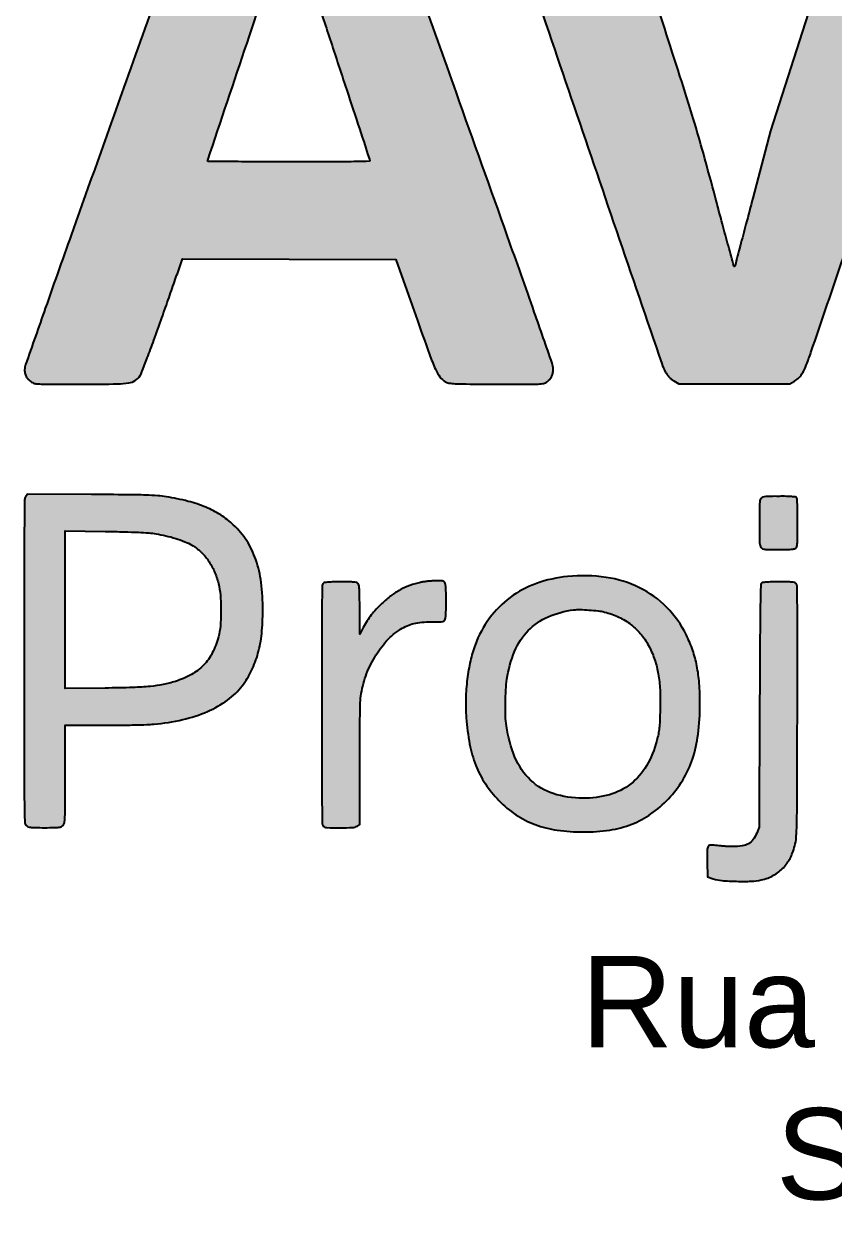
# Model space of a CAD drawing. Header units: millimetres. Extents: x -967 to 563, y -1588 to 506.
# Drawn here: x 130.892 to 131.407, y -279.747 to -278.981 of the extents above; entities that cross this region are included whole.
import ezdxf

# ---------------------------------------------------------------- set-up
doc = ezdxf.new("R2010")
doc.units = ezdxf.units.MM
doc.linetypes.add('CONTINU', pattern=[0])
doc.styles.add('TQS_ARIAL', font='arial.ttf')

# ---------------------------------------------------------------- blocks, each defined once
blk = doc.blocks.new('LOGO AVILLA BR')
h = blk.add_hatch(color=256)
h.dxf.hatch_style = 1
h.paths.add_polyline_path([(0.4241, 0.643), (0.4468, 0.5786, 0.001564), (0.4625, 0.5343, 0.018969), (0.4692, 0.5175, 0.053192), (0.4744, 0.5087, 0.101807), (0.4804, 0.5032, 0.097365), (0.4845, 0.5017, 0.024239), (0.4916, 0.501, 0.00954), (0.5045, 0.5007, 0.000784), (0.5382, 0.5004, 0.000749), (0.5722, 0.5003, 0.009678), (0.5849, 0.5005, 0.025266), (0.5918, 0.5011, 0.154917), (0.5973, 0.5037, 0.129359), (0.6019, 0.5087, 0.076408), (0.6033, 0.5126, 0.049249), (0.6038, 0.5175, 0.081416), (0.6026, 0.5244, 0.000526), (0.5822, 0.5828, 0.001282), (0.5517, 0.6691, 0.000218), (0.4931, 0.8335, 0.000265), (0.4505, 0.9525, 0.000433), (0.4143, 1.0535, 0.000037), (0.3817, 1.144, 0.051413), (0.3801, 1.1472, 0.046166), (0.3771, 1.1512, 0.037926), (0.3732, 1.155, 0.039082), (0.3689, 1.1579, 0.064139), (0.3649, 1.1596, 0.067299), (0.3562, 1.1608, 0.000871), (0.3013, 1.1608, 0.00072), (0.2457, 1.1606, 0.083191), (0.2386, 1.1594, 0.049693), (0.2344, 1.1575, 0.041932), (0.2305, 1.1547, 0.041281), (0.227, 1.1512, 0.04433), (0.2242, 1.1473, 0.044948), (0.2222, 1.143, 0.000054), (0.1896, 1.0526, 0.000495), (0.1533, 0.9515, 0.000304), (0.1106, 0.8323, 0.000247), (0.0554, 0.6774, 0.001124), (0.0235, 0.5872, 0.000327), (0.001, 0.5228, 0.08125), (-0.0001, 0.5168, 0.062156), (0.0004, 0.5122, 0.080128), (0.0021, 0.5082, 0.127463), (0.0072, 0.5034, 0.139914), (0.0131, 0.501, 0.018394), (0.0207, 0.5005, 0.008525), (0.0343, 0.5003, 0.000883), (0.0662, 0.5004, 0.001933), (0.1061, 0.5008, 0.033746), (0.119, 0.5019, 0.110815), (0.1261, 0.5046, 0.095188), (0.1318, 0.5102, 0.057964), (0.1339, 0.5144, 0.002269), (0.14, 0.5304, 0.003668), (0.1475, 0.5506, 0.001887), (0.1566, 0.5761, -0.000009), (0.1645, 0.5986, -0.000016), (0.1725, 0.6212, -0.000004), (0.1787, 0.639), (0.1803, 0.6436), (0.3022, 0.6433)])
h.paths.add_polyline_path([(0.3787, 0.7548, -0.004254), (0.3549, 0.7546, -0.000505), (0.302, 0.7545, -0.000891), (0.2664, 0.7546, -0.001488), (0.2363, 0.7548, -0.000091), (0.2087, 0.7551, -0.000003), (0.2541, 0.8904, -0.000025), (0.2976, 1.0202, -0.012773), (0.3018, 1.0318, -0.254916), (0.3037, 1.0301, -0.000051), (0.317, 0.9904, -0.000755), (0.3317, 0.9463, -0.00046), (0.3489, 0.8941, 0.00006), (0.3661, 0.8418, 0.000098), (0.3807, 0.7975, 0.000008), (0.3938, 0.7577, 0.020949), (0.3947, 0.7552, -0.003007)], flags=16)
h = blk.add_hatch(color=256)
h.dxf.hatch_style = 1
h.paths.add_polyline_path([(1.1022, 1.1485, -0.031706), (1.1021, 1.1428, -0.062758), (1.1005, 1.1349, -0.000056), (1.0394, 0.9532, -0.000616), (0.973, 0.7565, -0.000441), (0.8982, 0.5366, -0.00949), (0.8929, 0.5221, -0.038381), (0.8889, 0.5137, -0.062098), (0.8848, 0.5081, -0.067882), (0.8795, 0.504), (0.874, 0.5007), (0.8106, 0.5007), (0.7472, 0.5007), (0.7414, 0.5044, -0.037376), (0.7381, 0.5068, -0.057728), (0.7341, 0.5111, -0.030235), (0.7322, 0.514, -0.045364), (0.7277, 0.5241, -0.000027), (0.6244, 0.827, -0.000029), (0.5213, 1.1294, -0.041519), (0.5184, 1.1411, -0.070638), (0.5182, 1.1466, -0.080603), (0.5197, 1.1516, -0.085078), (0.5226, 1.1558, -0.091193), (0.5266, 1.1586, -0.075877), (0.5312, 1.1599, -0.020788), (0.5387, 1.1605, -0.009032), (0.5518, 1.1608, -0.00093), (0.5828, 1.1608, -0.001734), (0.6056, 1.1608, -0.004227), (0.6223, 1.1605, -0.003316), (0.6349, 1.1601, -0.058585), (0.6389, 1.1595, -0.082984), (0.6442, 1.157, -0.058916), (0.6491, 1.1527, -0.054662), (0.6532, 1.147, -0.050592), (0.6561, 1.1404, -0.000416), (0.6581, 1.1343, -0.000003), (0.6741, 1.0846, -0.000012), (0.6924, 1.0276, -0.000008), (0.7136, 0.9615, -0.000417), (0.7486, 0.8524, -0.003499), (0.764, 0.803, -0.006054), (0.7753, 0.7643, -0.002732), (0.7892, 0.7131, 0.000341), (0.7971, 0.6834, 0.000562), (0.8039, 0.6584, 0.000028), (0.8097, 0.6368, -0.744105), (0.8115, 0.6358, 0.000038), (0.8174, 0.6583, 0.000693), (0.824, 0.6833, 0.00042), (0.8318, 0.7129), (0.8519, 0.7901), (0.9084, 0.9661, -0.000356), (0.9302, 1.0338, -0.000572), (0.9491, 1.092, -0.000105), (0.9664, 1.1449, -0.088871), (0.9698, 1.1511, -0.048802), (0.9731, 1.1546, -0.047534), (0.9772, 1.1575, -0.069234), (0.9838, 1.1601, -0.003959), (0.9974, 1.1605, -0.004529), (1.014, 1.1608, -0.001618), (1.0376, 1.1609, -0.001837), (1.0754, 1.1607, -0.027875), (1.0885, 1.1599, -0.092345), (1.0954, 1.1577, -0.131571), (1.1001, 1.1534, -0.079114)])
h = blk.add_hatch(color=256)
h.dxf.hatch_style = 1
h.paths.add_polyline_path([(-0.0007, 0.0616, 0.003038), (-0.0004, 0.022, 0.003699), (0, 0, 0.19174), (0.0017, -0.0038, 0.16275), (0.0049, -0.0056, 0.034511), (0.0116, -0.0062, 0.002968), (0.0228, -0.0063, 0.002968), (0.0339, -0.0062, 0.025486), (0.0389, -0.0059, 0.061366), (0.0418, -0.0052, 0.107018), (0.0439, -0.0038, 0.163097), (0.0453, -0.0009, 0.024377), (0.0459, 0.0058, 0.009641), (0.0462, 0.0186, 0.000663), (0.0463, 0.0546), (0.0463, 0.1107), (0.09, 0.1107, 0.002622), (0.1077, 0.1108, 0.002887), (0.1249, 0.1111, 0.002687), (0.1396, 0.1115, 0.014614), (0.1475, 0.112, 0.033308), (0.1805, 0.1172, 0.046317), (0.2088, 0.1265, 0.052978), (0.2317, 0.1395, 0.076341), (0.2484, 0.1558, 0.047776), (0.2591, 0.1733, 0.046556), (0.2665, 0.1928, 0.041265), (0.2707, 0.2153, 0.02562), (0.272, 0.2421, 0.031016), (0.2701, 0.274, 0.052155), (0.264, 0.3, 0.060093), (0.2536, 0.3216, 0.061822), (0.2383, 0.3398, 0.046874), (0.2239, 0.351, 0.041813), (0.207, 0.3598, 0.036207), (0.1867, 0.3666, 0.021693), (0.1618, 0.3719, 0.02481), (0.1521, 0.373, 0.009072), (0.1383, 0.3737, 0.004955), (0.1167, 0.3741, 0.000887), (0.0762, 0.3744), (0.0031, 0.3749), (0.0012, 0.3721, 0.14968), (-0.0001, 0.3683, 0.001606), (-0.0004, 0.3402, 0.002338), (-0.0007, 0.2942, 0.000232), (-0.0008, 0.184, 0.000171)])
h.paths.add_polyline_path([(0.1239, 0.1539, 0.016336), (0.1435, 0.1552, 0.025497), (0.1581, 0.1573, 0.026509), (0.1722, 0.1609, 0.050422), (0.1904, 0.1687, 0.073989), (0.2042, 0.1793, 0.074586), (0.2143, 0.1933, 0.052165), (0.2213, 0.2116, 0.046622), (0.2235, 0.2243, 0.019186), (0.2242, 0.2418, 0.019272), (0.2235, 0.2594, 0.042522), (0.2213, 0.2727, 0.041145), (0.2166, 0.2868, 0.049017), (0.2097, 0.299, 0.052201), (0.2011, 0.309, 0.059745), (0.1909, 0.3166, 0.033765), (0.1828, 0.3205, 0.018814), (0.1724, 0.3242, 0.01806), (0.1611, 0.3273, 0.019899), (0.15, 0.3295, 0.019701), (0.1416, 0.3305, 0.007639), (0.1299, 0.3312, 0.005595), (0.114, 0.3318, 0.002087), (0.0918, 0.3322), (0.0463, 0.3329), (0.0463, 0.2427), (0.0463, 0.1526), (0.0918, 0.1532, 0.004013)], flags=16)
h = blk.add_hatch(color=256)
h.dxf.hatch_style = 1
h.paths.add_polyline_path([(0.8415, 0.3704, 0.193906), (0.8397, 0.3662, 0.004012), (0.8394, 0.3425, 0.004663), (0.8396, 0.319, 0.155218), (0.8413, 0.3138, 0.203143), (0.8438, 0.3121, 0.03695), (0.8503, 0.3115, 0.002962), (0.861, 0.3114, 0.004474), (0.8699, 0.3115, 0.016173), (0.8755, 0.3118, 0.022162), (0.8793, 0.3123, 0.13112), (0.881, 0.3131, 0.174043), (0.8821, 0.315, 0.030047), (0.8827, 0.3192, 0.015193), (0.883, 0.3265, 0.001971), (0.883, 0.3421, 0.002847), (0.883, 0.355, 0.009708), (0.8827, 0.3635, 0.008332), (0.8823, 0.3693, 0.177287), (0.8816, 0.3709, 0.166224), (0.8802, 0.3716, 0.013405), (0.8761, 0.372, 0.013496), (0.8702, 0.3723, 0.004732), (0.8618, 0.3723, 0.003707), (0.8519, 0.3723, 0.019612), (0.8466, 0.372, 0.035123), (0.8433, 0.3714, 0.138806)])
h = blk.add_hatch(color=256)
h.dxf.hatch_style = 1
h.paths.add_polyline_path([(0.3823, 0.2662, 0.024063), (0.3818, 0.2707, 0.157494), (0.3808, 0.2728, 0.165478), (0.3787, 0.274, 0.031627), (0.3707, 0.2746, 0.003981), (0.3614, 0.2747, 0.00649), (0.3545, 0.2746, 0.009244), (0.3483, 0.2743, 0.006554), (0.3433, 0.2739, 0.100902), (0.3416, 0.2734, 0.267025), (0.34, 0.2709, 0.004706), (0.3396, 0.2541, 0.003965), (0.3393, 0.2242, 0.000244), (0.3393, 0.1343, 0.000323), (0.3393, 0.0542, 0.003079), (0.3396, 0.0197, 0.002133), (0.3399, -0.0015, 0.193163), (0.3411, -0.0044, 0.188955), (0.3452, -0.0062, 0.009483), (0.3601, -0.0064, 0.010989), (0.3748, -0.0061, 0.142838), (0.38, -0.0044), (0.3827, -0.0025), (0.3827, 0.0661, -0.001437), (0.3827, 0.0953, -0.002746), (0.383, 0.1188, -0.002262), (0.3834, 0.1371, -0.028112), (0.384, 0.144, -0.051423), (0.3896, 0.1668, -0.048102), (0.3998, 0.1885, -0.049889), (0.4135, 0.2071, -0.067612), (0.4294, 0.2205, -0.040211), (0.4368, 0.2244, -0.043193), (0.4446, 0.227, -0.037554), (0.4536, 0.2284, -0.02046), (0.4648, 0.2289, 0.002927), (0.4743, 0.2289, 0.046197), (0.4775, 0.2292, 0.148618), (0.4792, 0.2301, 0.10563), (0.4804, 0.2319, 0.070239), (0.4808, 0.234, 0.006321), (0.4812, 0.2392, 0.008128), (0.4814, 0.2455, 0.006258), (0.4815, 0.2524, 0.006258), (0.4814, 0.2592, 0.008128), (0.4812, 0.2655, 0.006321), (0.4808, 0.2707, 0.070239), (0.4804, 0.2728, 0.077454), (0.4793, 0.2746, 0.234292), (0.4774, 0.2757, 0.007692), (0.4698, 0.2758, 0.01466), (0.4656, 0.2756, 0.009273), (0.4607, 0.2752, 0.009312), (0.4559, 0.2746, 0.01692), (0.4521, 0.2739, 0.032984), (0.4399, 0.2704, 0.039162), (0.429, 0.2655, 0.037555), (0.4186, 0.2588, 0.026633), (0.4081, 0.2499, 0.015987), (0.4014, 0.2432, 0.022438), (0.3959, 0.2368, 0.02308), (0.3912, 0.23, 0.018542), (0.3867, 0.2224), (0.3827, 0.215), (0.3827, 0.2429, 0.002089), (0.3826, 0.2584, 0.013747)])
h = blk.add_hatch(color=256)
h.dxf.hatch_style = 1
h.paths.add_polyline_path([(0.5055, 0.1634, 0.023536), (0.5039, 0.1412, 0.024896), (0.5044, 0.1193, 0.029099), (0.5083, 0.0894, 0.046899), (0.5154, 0.0648, 0.051784), (0.5263, 0.0438, 0.047118), (0.5417, 0.0247, 0.052872), (0.5611, 0.0085, 0.058184), (0.583, -0.0027, 0.053687), (0.6083, -0.0091, 0.035788), (0.6382, -0.0112, 0.036167), (0.6684, -0.009, 0.056285), (0.6936, -0.0023, 0.060243), (0.7154, 0.0094, 0.049509), (0.7355, 0.0267, 0.054158), (0.7518, 0.048, 0.05604), (0.7629, 0.0721, 0.049805), (0.7693, 0.1005, 0.030497), (0.7714, 0.1348, 0.017628), (0.7706, 0.1589, 0.030852), (0.7679, 0.1786, 0.034599), (0.7632, 0.1963, 0.031012), (0.7559, 0.2138, 0.080238), (0.7335, 0.2454, 0.084202), (0.7025, 0.2678, 0.078916), (0.6642, 0.2797, 0.060047), (0.6202, 0.2807, 0.061348), (0.5847, 0.2728, 0.074021), (0.5546, 0.2567, 0.07568), (0.531, 0.233, 0.068067), (0.5145, 0.2024, 0.034992), (0.5092, 0.1844, 0.024412)])
h.paths.add_polyline_path([(0.6446, 0.2424, -0.011818), (0.655, 0.2415, -0.030719), (0.6624, 0.2401, -0.050769), (0.6786, 0.2344, -0.055099), (0.6928, 0.2256, -0.055861), (0.7046, 0.214, -0.054822), (0.7136, 0.2001, -0.036312), (0.7199, 0.1851, -0.037123), (0.7238, 0.1694, -0.031917), (0.7258, 0.1514, -0.017189), (0.726, 0.129, -0.003956), (0.7255, 0.1155, -0.016072), (0.7249, 0.1073, -0.02286), (0.7239, 0.1007, -0.015483), (0.7222, 0.0932, -0.066609), (0.7104, 0.0644, -0.09638), (0.6923, 0.0437, -0.097298), (0.668, 0.0314, -0.069054), (0.6377, 0.0273, -0.078405), (0.6039, 0.0326, -0.111286), (0.5779, 0.0481, -0.105302), (0.5601, 0.074, -0.064619), (0.5503, 0.1099, -0.024319), (0.5493, 0.1215, -0.012321), (0.5491, 0.1363, -0.012319), (0.5497, 0.1512, -0.021759), (0.5509, 0.1635, -0.061112), (0.5597, 0.1952, -0.094492), (0.5752, 0.2189, -0.098727), (0.5979, 0.2346, -0.072131), (0.6274, 0.2426, -0.036062), (0.6343, 0.2429, -0.011601)], flags=16)
h = blk.add_hatch(color=256)
h.dxf.hatch_style = 1
h.paths.add_polyline_path([(0.8132, -0.0676, 0.015045), (0.8302, -0.0675, 0.049258), (0.8413, -0.066, 0.030087), (0.8489, -0.0638, 0.038354), (0.8555, -0.0607, 0.04009), (0.8614, -0.0569, 0.038526), (0.8667, -0.052, 0.030008), (0.871, -0.0468, 0.037671), (0.8744, -0.0414, 0.033588), (0.8771, -0.0351, 0.0177), (0.8798, -0.027, 0.052975), (0.8814, -0.0175, 0.011307), (0.8821, -0.0007, 0.003997), (0.8825, 0.0308, 0.000236), (0.8827, 0.1266, 0.000297), (0.8829, 0.2124, 0.003013), (0.8827, 0.2481, 0.002174), (0.8824, 0.2698, 0.193856), (0.8812, 0.2727, 0.165735), (0.879, 0.274, 0.031857), (0.8711, 0.2746, 0.003833), (0.8615, 0.2747, 0.005997), (0.8546, 0.2746, 0.008611), (0.8485, 0.2743, 0.005169), (0.8434, 0.2739, 0.121455), (0.842, 0.2735, 0.251174), (0.8409, 0.2715, 0.001413), (0.8404, 0.2487, 0.002877), (0.84, 0.2129, 0.000341), (0.8396, 0.1334), (0.839, -0.0057), (0.8363, -0.0124, -0.060742), (0.8321, -0.0199, -0.105992), (0.8269, -0.0246, -0.092727), (0.8196, -0.0272, -0.038465), (0.8092, -0.0279, -0.009103), (0.8048, -0.0278, -0.006382), (0.7999, -0.0276, -0.009693), (0.7928, -0.027, 0.035431), (0.7837, -0.0261, 0.477563), (0.7796, -0.0295, 0.00905), (0.7796, -0.0452), (0.7799, -0.0623), (0.7866, -0.0646, 0.061663), (0.7964, -0.0667, 0.014432)])
for points in [[(0.1533, 0.9515, 0.000304), (0.1106, 0.8323, 0.000247), (0.0554, 0.6774, 0.001124), (0.0235, 0.5872, 0.000327), (0.001, 0.5228, 0.08125), (-0.0001, 0.5168, 0.062155), (0.0004, 0.5122, 0.080129), (0.0021, 0.5082, 0.078402), (0.0049, 0.5049, 0.056629), (0.009, 0.5022, 0.092797), (0.0131, 0.501, 0.018394), (0.0207, 0.5005, 0.008525), (0.0343, 0.5003, 0.000883), (0.0662, 0.5004, 0.001933), (0.1061, 0.5008, 0.033746), (0.119, 0.5019, 0.110814), (0.1261, 0.5046, 0.095189), (0.1318, 0.5102, 0.057964), (0.1339, 0.5144, 0.00227), (0.14, 0.5304, 0.003667), (0.1475, 0.5506, 0.001887), (0.1566, 0.5761, -0.000009), (0.1649, 0.5997, -0.000014), (0.172, 0.6201, -0.000004), (0.1783, 0.6378, -0.000423), (0.1792, 0.6403), (0.1803, 0.6436), (0.3022, 0.6433), (0.4241, 0.643), (0.4468, 0.5786, 0.001564), (0.4625, 0.5343, 0.018969), (0.4692, 0.5175, 0.053192), (0.4744, 0.5087, 0.101807), (0.4804, 0.5032, 0.097365), (0.4845, 0.5017, 0.024239), (0.4916, 0.501, 0.00954), (0.5045, 0.5007, 0.000784), (0.5382, 0.5004, 0.000749), (0.5722, 0.5003, 0.009678), (0.5849, 0.5005, 0.025266), (0.5918, 0.5011, 0.104341), (0.5957, 0.5025, 0.053714), (0.5994, 0.5054, 0.078041), (0.6019, 0.5087, 0.076408), (0.6033, 0.5126, 0.049248), (0.6038, 0.5175, 0.081417), (0.6026, 0.5244, 0.000526), (0.5822, 0.5827, 0.001283), (0.5517, 0.6691, 0.000218), (0.4931, 0.8335, 0.000265), (0.4505, 0.9526, 0.000433)], [(0.4143, 1.0535, 0.000037), (0.3817, 1.144, 0.051412)], [(0.5213, 1.1294, 0.000029), (0.6244, 0.827, 0.000027), (0.7277, 0.5241, 0.045364), (0.7322, 0.514, 0.030236), (0.7341, 0.5111, 0.032412), (0.7362, 0.5086, 0.032505), (0.7386, 0.5063, 0.030774), (0.7414, 0.5044), (0.7472, 0.5007), (0.8106, 0.5007), (0.874, 0.5007), (0.8795, 0.504, 0.06788), (0.8848, 0.5081, 0.0621), (0.8889, 0.5137, 0.038381), (0.8929, 0.5221, 0.00949), (0.8982, 0.5366, 0.000441), (0.973, 0.7565, 0.000616), (1.0394, 0.9532, 0.000056), (1.1005, 1.1349, 0.062758)], [(0.9084, 0.9661), (0.8519, 0.7901), (0.8318, 0.7129, -0.00042), (0.824, 0.6833, -0.000693), (0.8174, 0.6583, -0.000038), (0.8115, 0.6358, -0.131755), (0.8112, 0.6353, -0.093926), (0.811, 0.6351, -0.103576), (0.8107, 0.6351, -0.107319), (0.8105, 0.6351, -0.107716), (0.8102, 0.6353, -0.112969), (0.81, 0.6357, -0.000029), (0.8039, 0.6584, -0.000562), (0.7971, 0.6834, -0.000341), (0.7892, 0.7131, 0.002732), (0.7753, 0.7643, 0.006054), (0.764, 0.803, 0.003499), (0.7486, 0.8524, 0.000417), (0.7136, 0.9615, 0.000008), (0.6924, 1.0276, 0.000012), (0.6741, 1.0846, 0.000003), (0.6581, 1.1343, 0.000416)]]:
    blk.add_lwpolyline(points, format="xyb")
for points in [[(0.3489, 0.8941, 0.00006), (0.3661, 0.8418, 0.000098), (0.3807, 0.7975, 0.000008), (0.3938, 0.7577, 0.011999), (0.3943, 0.7563, -0.516488), (0.3936, 0.7552, -0.00278), (0.3788, 0.7548, -0.004264), (0.3549, 0.7546, -0.000505), (0.302, 0.7545, -0.000891), (0.2664, 0.7546, -0.001487), (0.2363, 0.7548, -0.000089), (0.2094, 0.7551, -0.411326), (0.209, 0.7554, -0.081035), (0.2092, 0.7566, -0.000003), (0.254, 0.8903, -0.000025), (0.2976, 1.0202, -0.009944), (0.3008, 1.0293, -0.03661), (0.3014, 1.0304, -0.091634), (0.302, 1.0311, -0.167546), (0.3025, 1.0314, -0.20713), (0.3031, 1.0311, -0.116164), (0.3037, 1.0301, -0.000051), (0.317, 0.9904, -0.000755), (0.3317, 0.9463, -0.00046)], [(0.0012, 0.3721, 0.14968), (-0.0001, 0.3683, 0.001606), (-0.0004, 0.3402, 0.002338), (-0.0007, 0.2942, 0.000232), (-0.0008, 0.184, 0.000171), (-0.0007, 0.0616, 0.003038), (-0.0004, 0.022, 0.003699), (0, 0, 0.19174), (0.0017, -0.0038, 0.107018), (0.0037, -0.0052, 0.061366), (0.0066, -0.0059, 0.025486), (0.0116, -0.0062, 0.002968), (0.0228, -0.0063, 0.002968), (0.0339, -0.0062, 0.025486), (0.0389, -0.0059, 0.061366), (0.0418, -0.0052, 0.107018), (0.0439, -0.0038, 0.163097), (0.0453, -0.0009, 0.024377), (0.0459, 0.0058, 0.009641), (0.0462, 0.0186, 0.000663), (0.0463, 0.0546), (0.0463, 0.1107), (0.09, 0.1107, 0.002622), (0.1077, 0.1108, 0.002886), (0.1249, 0.1111, 0.002688), (0.1396, 0.1115, 0.014615), (0.1475, 0.112, 0.033307), (0.1805, 0.1172, 0.046318), (0.2088, 0.1265, 0.052977), (0.2317, 0.1395, 0.076342), (0.2484, 0.1558, 0.047771), (0.2591, 0.1733, 0.046561), (0.2665, 0.1928, 0.041265), (0.2707, 0.2153, 0.025626), (0.272, 0.2421, 0.03101), (0.2701, 0.274, 0.052155), (0.264, 0.3, 0.060101), (0.2536, 0.3216, 0.061813), (0.2383, 0.3398, 0.046873), (0.2239, 0.351, 0.041814), (0.207, 0.3598, 0.036207), (0.1867, 0.3666, 0.021693), (0.1618, 0.3719, 0.02481), (0.1521, 0.373, 0.009072), (0.1383, 0.3737, 0.004955), (0.1167, 0.3741, 0.000887), (0.0762, 0.3744), (0.0031, 0.3749)], [(0.8415, 0.3704, 0.193906), (0.8397, 0.3662, 0.004012), (0.8394, 0.3425, 0.004663), (0.8396, 0.319, 0.155218), (0.8413, 0.3138, 0.139009), (0.843, 0.3125, 0.067285), (0.8456, 0.3118, 0.026594), (0.8503, 0.3115, 0.002962), (0.861, 0.3114, 0.004475), (0.8699, 0.3115, 0.016173), (0.8755, 0.3118, 0.022162), (0.8793, 0.3123, 0.13112), (0.881, 0.3131, 0.174043), (0.8821, 0.315, 0.030047), (0.8827, 0.3192, 0.015193), (0.883, 0.3265, 0.001971), (0.883, 0.3421, 0.002846), (0.883, 0.355, 0.009708), (0.8827, 0.3635, 0.008332), (0.8823, 0.3693, 0.177287), (0.8816, 0.3709, 0.166224), (0.8802, 0.3716, 0.013404), (0.8761, 0.372, 0.013496), (0.8702, 0.3723, 0.004733), (0.8618, 0.3723, 0.003707), (0.8519, 0.3723, 0.019612), (0.8466, 0.372, 0.035123), (0.8433, 0.3714, 0.138806)], [(0.15, 0.3295, -0.019898), (0.1611, 0.3273, -0.018063), (0.1725, 0.3242, -0.018811), (0.1828, 0.3205, -0.033765), (0.1909, 0.3166, -0.059745), (0.2011, 0.309, -0.052201), (0.2097, 0.299, -0.049017), (0.2166, 0.2868, -0.041142), (0.2213, 0.2727, -0.042525), (0.2235, 0.2594, -0.019272), (0.2242, 0.2418, -0.019186), (0.2235, 0.2243, -0.046624), (0.2213, 0.2116, -0.052163), (0.2143, 0.1933, -0.074587), (0.2042, 0.1793, -0.073989), (0.1904, 0.1687, -0.050421), (0.1722, 0.1609, -0.026508), (0.1581, 0.1573, -0.025498), (0.1435, 0.1552, -0.016336), (0.1239, 0.1539, -0.004013), (0.0918, 0.1532), (0.0463, 0.1526), (0.0463, 0.2427), (0.0463, 0.3329), (0.0918, 0.3322, -0.002087), (0.114, 0.3318, -0.005594), (0.1299, 0.3312, -0.007639), (0.1416, 0.3305, -0.019703)], [(0.4521, 0.2739, 0.032985), (0.4399, 0.2704, 0.03916), (0.429, 0.2655, 0.037556), (0.4186, 0.2588, 0.026634), (0.4081, 0.2499, 0.015986), (0.4014, 0.2432, 0.022435), (0.3959, 0.2368, 0.023084), (0.3912, 0.23, 0.018542), (0.3867, 0.2224), (0.3827, 0.215), (0.3827, 0.2429, 0.002089), (0.3826, 0.2584, 0.013747), (0.3823, 0.2662, 0.024063), (0.3818, 0.2707, 0.157494), (0.3808, 0.2728, 0.136483), (0.379, 0.2738, 0.036345), (0.3759, 0.2743, 0.020397), (0.3707, 0.2746, 0.003981), (0.3614, 0.2747, 0.00649), (0.3545, 0.2746, 0.009242), (0.3483, 0.2743, 0.006556), (0.3433, 0.2739, 0.100902), (0.3416, 0.2734, 0.267025), (0.34, 0.2709, 0.004705), (0.3396, 0.2541, 0.003965), (0.3393, 0.2242, 0.000242), (0.3393, 0.1349, 0.000325), (0.3393, 0.0542, 0.003078), (0.3396, 0.0197, 0.002134), (0.3399, -0.0015, 0.193163), (0.3411, -0.0044, 0.188955), (0.3452, -0.0062, 0.009483), (0.3601, -0.0064, 0.010989), (0.3748, -0.0061, 0.142838), (0.38, -0.0044), (0.3827, -0.0025), (0.3827, 0.0661, -0.001437), (0.3827, 0.0953, -0.002747), (0.383, 0.1188, -0.00226), (0.3834, 0.1371, -0.028113), (0.384, 0.144, -0.051424), (0.3896, 0.1668, -0.048103), (0.3998, 0.1885, -0.049887), (0.4135, 0.2071, -0.067612), (0.4294, 0.2205, -0.040209), (0.4368, 0.2244, -0.043198), (0.4446, 0.227, -0.037553), (0.4536, 0.2284, -0.02046), (0.4648, 0.2289, 0.002927), (0.4743, 0.2289, 0.046197), (0.4775, 0.2292, 0.148618), (0.4792, 0.2301, 0.10563), (0.4804, 0.2319, 0.070239), (0.4808, 0.234, 0.006325), (0.4812, 0.2392, 0.008123), (0.4814, 0.2455, 0.006258), (0.4815, 0.2524, 0.006258), (0.4814, 0.2592, 0.008123), (0.4812, 0.2655, 0.006325), (0.4808, 0.2707, 0.070239), (0.4804, 0.2728, 0.077454), (0.4793, 0.2746, 0.156692), (0.478, 0.2754, 0.065874), (0.4757, 0.2758, 0.005984), (0.4698, 0.2758, 0.014662), (0.4656, 0.2756, 0.009274), (0.4607, 0.2752, 0.009311), (0.4559, 0.2746, 0.01692)], [(0.6202, 0.2807, 0.061348), (0.5847, 0.2728, 0.074024), (0.5546, 0.2567, 0.075678), (0.531, 0.233, 0.068067), (0.5145, 0.2024, 0.034992), (0.5092, 0.1844, 0.024414), (0.5055, 0.1634, 0.023533), (0.5039, 0.1412, 0.024896), (0.5044, 0.1193, 0.0291), (0.5083, 0.0894, 0.046898), (0.5154, 0.0648, 0.051788), (0.5263, 0.0438, 0.047111), (0.5417, 0.0247, 0.052876), (0.5611, 0.0085, 0.058185), (0.583, -0.0027, 0.053687), (0.6083, -0.0091, 0.035788), (0.6382, -0.0112, 0.036167), (0.6684, -0.009, 0.056283), (0.6936, -0.0023, 0.060246), (0.7154, 0.0094, 0.049508), (0.7355, 0.0267, 0.05416), (0.7518, 0.048, 0.056037), (0.7629, 0.0721, 0.049806), (0.7693, 0.1005, 0.030497), (0.7714, 0.1348, 0.017628), (0.7706, 0.1589, 0.030851), (0.7679, 0.1786, 0.034603), (0.7632, 0.1963, 0.031009), (0.7559, 0.2138, 0.08024), (0.7335, 0.2454, 0.084198), (0.7025, 0.2678, 0.078918), (0.6642, 0.2797, 0.060047)], [(0.842, 0.2735, 0.251174), (0.8409, 0.2715, 0.001414), (0.8404, 0.2487, 0.002876), (0.84, 0.2129, 0.000341), (0.8396, 0.1333), (0.839, -0.0057), (0.8363, -0.0124, -0.060742), (0.8321, -0.0199, -0.10599), (0.8269, -0.0246, -0.092728), (0.8196, -0.0272, -0.038465), (0.8092, -0.0279, -0.009103), (0.8048, -0.0278, -0.006382), (0.7999, -0.0276, -0.006442), (0.7952, -0.0272, -0.013356), (0.7915, -0.0268, 0.030331), (0.7837, -0.0261, 0.260538), (0.7808, -0.0277, 0.141456), (0.7796, -0.0318, 0.007749), (0.7796, -0.0452), (0.7799, -0.0623), (0.7866, -0.0646, 0.061663), (0.7964, -0.0667, 0.014415), (0.8132, -0.0676, 0.015062), (0.8302, -0.0675, 0.049257), (0.8413, -0.066, 0.030088), (0.8489, -0.0638, 0.038354), (0.8555, -0.0607, 0.040089), (0.8614, -0.0569, 0.038526), (0.8667, -0.052, 0.030007), (0.871, -0.0468, 0.037672), (0.8744, -0.0414, 0.033588), (0.8771, -0.0351, 0.0177), (0.8798, -0.027, 0.052975), (0.8814, -0.0175, 0.011307), (0.8821, -0.0007, 0.003997), (0.8825, 0.0308, 0.000236), (0.8827, 0.1265, 0.000297), (0.8829, 0.2124, 0.003014), (0.8827, 0.2481, 0.002172), (0.8824, 0.2698, 0.193856), (0.8812, 0.2727, 0.134644), (0.8794, 0.2737, 0.038238), (0.8762, 0.2743, 0.020722), (0.8711, 0.2746, 0.003833), (0.8615, 0.2747, 0.005997), (0.8546, 0.2746, 0.00861), (0.8485, 0.2743, 0.005169), (0.8434, 0.2739, 0.121455)], [(0.6624, 0.2401, -0.050765), (0.6786, 0.2344, -0.055103), (0.6928, 0.2256, -0.055861), (0.7046, 0.214, -0.054822), (0.7136, 0.2001, -0.036319), (0.7199, 0.1851, -0.037116), (0.7238, 0.1694, -0.031918), (0.7258, 0.1514, -0.017189), (0.726, 0.129, -0.003956), (0.7255, 0.1155, -0.016073), (0.7249, 0.1073, -0.022859), (0.7239, 0.1007, -0.015479), (0.7222, 0.0932, -0.066613), (0.7104, 0.0644, -0.09638), (0.6923, 0.0437, -0.097298), (0.668, 0.0314, -0.069054), (0.6377, 0.0273, -0.078405), (0.6039, 0.0326, -0.111286), (0.5779, 0.0481, -0.105303), (0.5601, 0.074, -0.064618), (0.5503, 0.1099, -0.02432), (0.5493, 0.1215, -0.012323), (0.5491, 0.1363, -0.012317), (0.5497, 0.1512, -0.021755), (0.5509, 0.1634, -0.061117), (0.5597, 0.1952, -0.094493), (0.5752, 0.2189, -0.098726), (0.5979, 0.2346, -0.072131), (0.6274, 0.2426, -0.036062), (0.6343, 0.2429, -0.011601), (0.6446, 0.2424, -0.011818), (0.655, 0.2415, -0.030719)]]:
    blk.add_lwpolyline(points, format="xyb", close=True)
at = {"linetype": 'CONTINU', "ltscale": 0.05, "insert": (0.0655, -0.1529), "char_height": 0.104298, "width": 4.444188, "attachment_point": 1, "style": 'TQS_ARIAL'}
blk.add_mtext('\\pxqc;Rua Francisco Ignácio de Carvalho, 370 - Sala 115\\P São José do Rio Preto/SP - (17) 3236-51115', dxfattribs=at)
blk = doc.blocks.new('LOGO AVILLA')
at = {"linetype": 'CONTINU'}
blk.add_blockref('LOGO AVILLA BR', (-0.0011, -0.5101), dxfattribs=at)
blk = doc.blocks.new('CARIMBO STORINI (LO) RO')
at = {"color": 7, "xscale": 0.5566025558282099, "yscale": 0.5566025558282099, "zscale": 0.5566025558282099}
blk.add_blockref('LOGO AVILLA', (141.04396, 43.03688), dxfattribs=at)

msp = doc.modelspace()

# ---------------------------------------------------------------- block references
msp.add_blockref('CARIMBO STORINI (LO) RO', (-10.15117, -322.24202))

doc.saveas('drawing.dxf')
